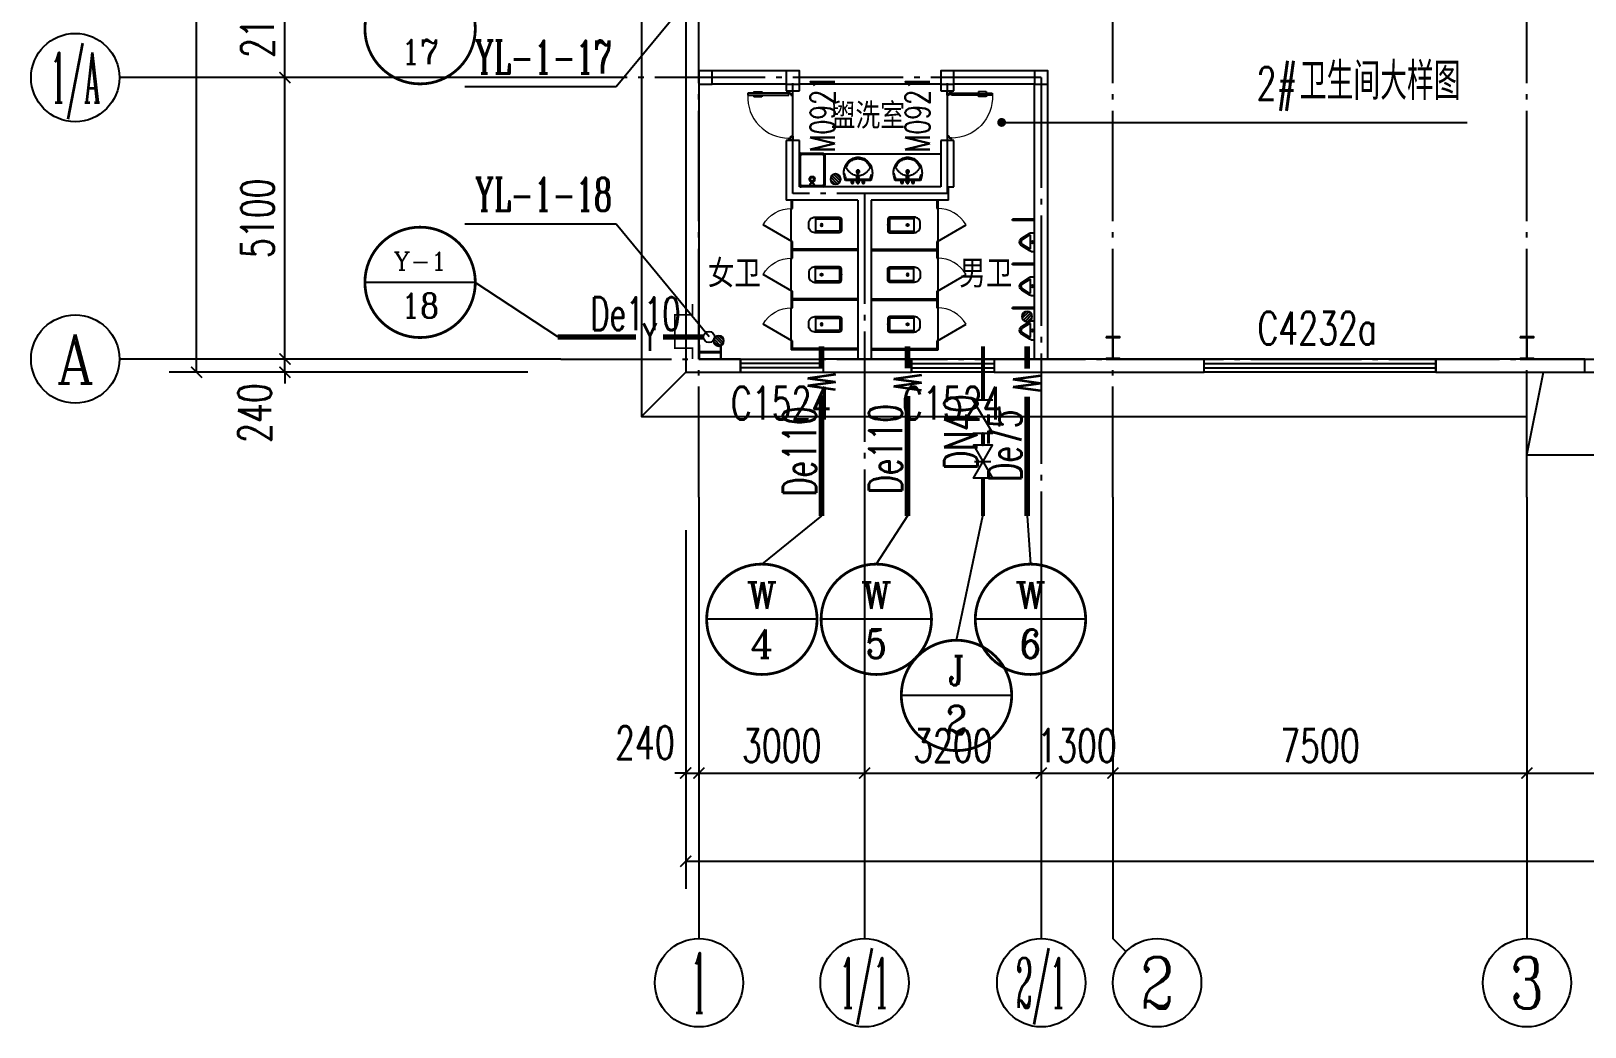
# Model space of a CAD drawing. Header units: millimetres. Extents: x 418304 to 847498, y 48187 to 111456.
# Drawn here: x 421484.41 to 421512.56, y 54635.13 to 54653.17 of the extents above; entities that cross this region are included whole.
import ezdxf
from ezdxf.enums import TextEntityAlignment as Align

# ---------------------------------------------------------------- set-up
doc = ezdxf.new("R2010")
doc.units = ezdxf.units.MM
doc.header["$LTSCALE"] = 1000
doc.linetypes.add('DOTE', pattern=[2.42, 2, -0.2, 0.02, -0.2])
for name, color, linetype in [('AXIS', 3, 'Continuous'), ('AXIS_TEXT', 7, 'Continuous'), ('COLUMN', 2, 'Continuous'), ('DIM_LEAD', 3, 'Continuous'), ('DIM_消防', 3, 'Continuous'), ('DIM_雨水', 3, 'Continuous'), ('DOTE', 8, 'DOTE'), ('EQUIP_地漏', 7, 'Continuous'), ('LVTRY', 6, 'Continuous'), ('PIPE-污水', 6, 'Continuous'), ('PIPE-给水', 3, 'Continuous'), ('PIPE-雨水', 4, 'Continuous'), ('PUB_TEXT', 7, 'Continuous'), ('TEXT_污水', 7, 'Continuous'), ('TEXT_给水', 7, 'Continuous'), ('TEXT_雨水', 7, 'Continuous'), ('TWT_TEXT', 7, 'Continuous'), ('VALVE_给水', 7, 'Continuous'), ('VPIPE-雨水', 4, 'Continuous'), ('WALL', 9, 'Continuous'), ('WALL-PARAPET', 6, 'Continuous'), ('WINDOW', 4, 'Continuous'), ('WINDOW_TEXT', 7, 'Continuous')]:
    doc.layers.add(name, color=color, linetype=linetype)
doc.styles.add('_TCH_AXIS', font='COMPLEX', dxfattribs={"bigfont": 'GBCBIG'})
doc.styles.add('_TCH_DIM', font='SIMPLEX', dxfattribs={"bigfont": 'GBCBIG'})
doc.styles.add('_TCH_DIM_T3', font='SIMPLEX', dxfattribs={"width": 0.705882, "bigfont": 'GBCBIG'})
doc.styles.add('_TCH_WINDOW', font='SIMPLEX', dxfattribs={"height": 3.5, "bigfont": 'GBCBIG'})
doc.styles.add('_TWT_CIRCLE', font='COMPLEX', dxfattribs={"width": 1.1, "height": 3, "bigfont": 'HZTXT'})
doc.styles.add('_TWT_PIPEDN', font='SIMPLEX', dxfattribs={"width": 0.8, "height": 3, "bigfont": 'HZTXT'})
doc.styles.add('_TWT_PIPETEXT', font='SIMPLEX', dxfattribs={"width": 0.8, "height": 3.5, "bigfont": 'HZTXT'})
doc.styles.add('_TWT_SERIAL', font='COMPLEX', dxfattribs={"width": 0.8, "height": 3, "bigfont": 'HZTXT'})
doc.styles.add('COMPLEX', font='COMPLEX')
doc.styles.add('YAYA', font='', dxfattribs={"width": 0.8, "height": 1})
doc.styles.get('YAYA').set_extended_font_data('SimSun')
doc.dimstyles.new('_TCH_ARCH&&200', dxfattribs={"dimtxt": 595, "dimasz": 200, "dimexe": 500, "dimexo": 600, "dimgap": 200, "dimtad": 1, "dimdec": 0, "dimzin": 0, "dimdsep": 46, "dimtxsty": '_TCH_DIM_T3', "dimblk": 'ARCHTICK', "dimcen": 0.09, "dimclrt": 7, "dimazin": 2, "dimtfac": 1, "dimtdec": 0, "dimtix": 1, "dimtmove": 2, "dimatfit": 3, "dimfxl": 0, "dimtolj": 1, "dimtzin": 0, "dimarcsym": 0})

# ---------------------------------------------------------------- blocks, each defined once
blk = doc.blocks.new('A$C797E1D2B')
at = {"layer": 'COLUMN'}
h = blk.add_hatch(color=256, dxfattribs=at)
h.paths.add_polyline_path([(125, 400), (250, 400), (250, 388), (130, 388), (130, 200), (125, 200)])
h.paths.add_polyline_path([(0, 400), (125, 400), (125, 200), (120, 200), (120, 388), (0, 388)])
h.paths.add_polyline_path([(0, 12), (120, 12), (120, 200), (125, 200), (125, 0), (0, 0)])
h.paths.add_polyline_path([(125, 200), (130, 200), (130, 12), (250, 12), (250, 0), (125, 0)])
blk.add_lwpolyline([(250, 0), (250, 12), (130, 12), (130, 388), (250, 388), (250, 400), (0, 400), (0, 388), (120, 388), (120, 12), (0, 12), (0, 0)], close=True, dxfattribs=at)
blk = doc.blocks.new('_AXISO')
blk.add_circle((0, 0), 0.5)
at = {"layer": 'AXIS_TEXT', "style": 'COMPLEX', "width": 1.041667}
blk.add_attdef('A', text='', height=0.56, dxfattribs=at).set_placement((-0.25, -0.28), (0.25, -0.28), align=Align.FIT)
blk = doc.blocks.new('_ArchTick')
at = {"color": 0, "linetype": 'ByBlock', "const_width": 0.15}
blk.add_lwpolyline([(-0.5, -0.5), (0.5, 0.5)], dxfattribs=at)
blk = doc.blocks.new('*D260')
at = {"layer": 'AXIS', "color": 0, "lineweight": -2}
for p, q in [((459738, 60354), (459738, 53854)), ((550218, 60354), (550218, 53854)), ((459738, 54354), (550218, 54354))]:
    blk.add_line(p, q, dxfattribs=at)
at = {"layer": 'Defpoints', "color": 0}
for p in [(459738, 60954), (550218, 60954), (550218, 54354)]:
    blk.add_point(p, dxfattribs=at)
at = {"layer": 'AXIS', "color": 0, "lineweight": -2, "xscale": 200, "yscale": 200, "zscale": 200, "rotation": 180}
blk.add_blockref('_ArchTick', (459738, 54354), dxfattribs=at)
at = {"layer": 'AXIS', "color": 0, "lineweight": -2, "xscale": 200, "yscale": 200, "zscale": 200}
blk.add_blockref('_ArchTick', (550218, 54354), dxfattribs=at)
at = {"layer": 'AXIS', "color": 7, "insert": (504978, 54851), "char_height": 595, "attachment_point": 5, "style": '_TCH_DIM_T3'}
blk.add_mtext('\\A1;90480', dxfattribs=at)
blk = doc.blocks.new('*D261')
at = {"layer": 'AXIS', "color": 0, "lineweight": -2}
for p, q in [((459738, 60354), (459738, 55454)), ((459978, 60354), (459978, 55454)), ((459738, 55954), (459538, 55954)), ((459738, 55954), (459978, 55954)), ((459978, 55954), (460178, 55954))]:
    blk.add_line(p, q, dxfattribs=at)
at = {"layer": 'Defpoints', "color": 0}
for p in [(459738, 60954), (459978, 60954), (459978, 55954)]:
    blk.add_point(p, dxfattribs=at)
at = {"layer": 'AXIS', "color": 0, "lineweight": -2, "xscale": 200, "yscale": 200, "zscale": 200}
blk.add_blockref('_ArchTick', (459738, 55954), dxfattribs=at)
at = {"layer": 'AXIS', "color": 0, "lineweight": -2, "xscale": 200, "yscale": 200, "zscale": 200, "rotation": 180}
blk.add_blockref('_ArchTick', (459978, 55954), dxfattribs=at)
at = {"layer": 'AXIS', "color": 7, "insert": (458998, 56504), "char_height": 595, "attachment_point": 5, "style": '_TCH_DIM_T3'}
blk.add_mtext('\\A1;240', dxfattribs=at)
blk = doc.blocks.new('*D262')
at = {"layer": 'AXIS', "color": 0, "lineweight": -2}
for p, q in [((459978, 60354), (459978, 55454)), ((462978, 60354), (462978, 55454)), ((459978, 55954), (462978, 55954))]:
    blk.add_line(p, q, dxfattribs=at)
at = {"layer": 'Defpoints', "color": 0}
for p in [(459978, 60954), (462978, 60954), (462978, 55954)]:
    blk.add_point(p, dxfattribs=at)
at = {"layer": 'AXIS', "color": 0, "lineweight": -2, "xscale": 200, "yscale": 200, "zscale": 200, "rotation": 180}
blk.add_blockref('_ArchTick', (459978, 55954), dxfattribs=at)
at = {"layer": 'AXIS', "color": 0, "lineweight": -2, "xscale": 200, "yscale": 200, "zscale": 200}
blk.add_blockref('_ArchTick', (462978, 55954), dxfattribs=at)
at = {"layer": 'AXIS', "color": 7, "insert": (461478, 56451), "char_height": 595, "attachment_point": 5, "style": '_TCH_DIM_T3'}
blk.add_mtext('\\A1;3000', dxfattribs=at)
blk = doc.blocks.new('*D263')
at = {"layer": 'AXIS', "color": 0, "lineweight": -2}
for p, q in [((462978, 60354), (462978, 55454)), ((466178, 60354), (466178, 55454)), ((462978, 55954), (466178, 55954))]:
    blk.add_line(p, q, dxfattribs=at)
at = {"layer": 'Defpoints', "color": 0}
for p in [(462978, 60954), (466178, 60954), (466178, 55954)]:
    blk.add_point(p, dxfattribs=at)
at = {"layer": 'AXIS', "color": 0, "lineweight": -2, "xscale": 200, "yscale": 200, "zscale": 200, "rotation": 180}
blk.add_blockref('_ArchTick', (462978, 55954), dxfattribs=at)
at = {"layer": 'AXIS', "color": 0, "lineweight": -2, "xscale": 200, "yscale": 200, "zscale": 200}
blk.add_blockref('_ArchTick', (466178, 55954), dxfattribs=at)
at = {"layer": 'AXIS', "color": 7, "insert": (464578, 56451), "char_height": 595, "attachment_point": 5, "style": '_TCH_DIM_T3'}
blk.add_mtext('\\A1;3200', dxfattribs=at)
blk = doc.blocks.new('*D264')
at = {"layer": 'AXIS', "color": 0, "lineweight": -2}
for p, q in [((466178, 60354), (466178, 55454)), ((467478, 60354), (467478, 55454)), ((466178, 55954), (465978, 55954)), ((466178, 55954), (467478, 55954)), ((467478, 55954), (467678, 55954))]:
    blk.add_line(p, q, dxfattribs=at)
at = {"layer": 'Defpoints', "color": 0}
for p in [(466178, 60954), (467478, 60954), (467478, 55954)]:
    blk.add_point(p, dxfattribs=at)
at = {"layer": 'AXIS', "color": 0, "lineweight": -2, "xscale": 200, "yscale": 200, "zscale": 200}
blk.add_blockref('_ArchTick', (466178, 55954), dxfattribs=at)
at = {"layer": 'AXIS', "color": 0, "lineweight": -2, "xscale": 200, "yscale": 200, "zscale": 200, "rotation": 180}
blk.add_blockref('_ArchTick', (467478, 55954), dxfattribs=at)
at = {"layer": 'AXIS', "color": 7, "insert": (466828, 56451), "char_height": 595, "attachment_point": 5, "style": '_TCH_DIM_T3'}
blk.add_mtext('\\A1;1300', dxfattribs=at)
blk = doc.blocks.new('*D265')
at = {"layer": 'AXIS', "color": 0, "lineweight": -2}
for p, q in [((467478, 60354), (467478, 55454)), ((474978, 60354), (474978, 55454)), ((467478, 55954), (474978, 55954))]:
    blk.add_line(p, q, dxfattribs=at)
at = {"layer": 'Defpoints', "color": 0}
for p in [(467478, 60954), (474978, 60954), (474978, 55954)]:
    blk.add_point(p, dxfattribs=at)
at = {"layer": 'AXIS', "color": 0, "lineweight": -2, "xscale": 200, "yscale": 200, "zscale": 200, "rotation": 180}
blk.add_blockref('_ArchTick', (467478, 55954), dxfattribs=at)
at = {"layer": 'AXIS', "color": 0, "lineweight": -2, "xscale": 200, "yscale": 200, "zscale": 200}
blk.add_blockref('_ArchTick', (474978, 55954), dxfattribs=at)
at = {"layer": 'AXIS', "color": 7, "insert": (471228, 56451), "char_height": 595, "attachment_point": 5, "style": '_TCH_DIM_T3'}
blk.add_mtext('\\A1;7500', dxfattribs=at)
blk = doc.blocks.new('*D266')
at = {"layer": 'AXIS', "color": 0, "lineweight": -2}
for p, q in [((474978, 60354), (474978, 55454)), ((482478, 60354), (482478, 55454)), ((474978, 55954), (482478, 55954))]:
    blk.add_line(p, q, dxfattribs=at)
at = {"layer": 'Defpoints', "color": 0}
for p in [(474978, 60954), (482478, 60954), (482478, 55954)]:
    blk.add_point(p, dxfattribs=at)
at = {"layer": 'AXIS', "color": 0, "lineweight": -2, "xscale": 200, "yscale": 200, "zscale": 200, "rotation": 180}
blk.add_blockref('_ArchTick', (474978, 55954), dxfattribs=at)
at = {"layer": 'AXIS', "color": 0, "lineweight": -2, "xscale": 200, "yscale": 200, "zscale": 200}
blk.add_blockref('_ArchTick', (482478, 55954), dxfattribs=at)
at = {"layer": 'AXIS', "color": 7, "insert": (478728, 56451), "char_height": 595, "attachment_point": 5, "style": '_TCH_DIM_T3'}
blk.add_mtext('\\A1;7500', dxfattribs=at)
blk = doc.blocks.new('*D277')
at = {"layer": 'AXIS', "color": 0, "lineweight": -2}
for p, q in [((456878, 190694), (450378, 190694)), ((450878, 63214), (450878, 190694)), ((456878, 63214), (450378, 63214))]:
    blk.add_line(p, q, dxfattribs=at)
at = {"layer": 'Defpoints', "color": 0}
for p in [(450878, 190694), (457478, 190694), (457478, 63214)]:
    blk.add_point(p, dxfattribs=at)
at = {"layer": 'AXIS', "color": 0, "lineweight": -2, "xscale": 200, "yscale": 200, "zscale": 200}
for p, rotation in [((450878, 190694), 90), ((450878, 63214), 270)]:
    blk.add_blockref('_ArchTick', p, dxfattribs=dict(at, rotation=rotation))
at = {"layer": 'AXIS', "color": 7, "insert": (450381, 126954), "char_height": 595, "attachment_point": 5, "rotation": 90, "style": '_TCH_DIM_T3'}
blk.add_mtext('\\A1;127480', dxfattribs=at)
blk = doc.blocks.new('*D278')
at = {"layer": 'AXIS', "color": 0, "lineweight": -2}
for p, q in [((452478, 63454), (452478, 63654)), ((456878, 63454), (451978, 63454)), ((452478, 63214), (452478, 63454)), ((456878, 63214), (451978, 63214)), ((452478, 63214), (452478, 63014))]:
    blk.add_line(p, q, dxfattribs=at)
at = {"layer": 'Defpoints', "color": 0}
for p in [(452478, 63454), (457478, 63454), (457478, 63214)]:
    blk.add_point(p, dxfattribs=at)
at = {"layer": 'AXIS', "color": 0, "lineweight": -2, "xscale": 200, "yscale": 200, "zscale": 200}
for p, rotation in [((452478, 63454), 270), ((452478, 63214), 90)]:
    blk.add_blockref('_ArchTick', p, dxfattribs=dict(at, rotation=rotation))
at = {"layer": 'AXIS', "color": 7, "insert": (451928, 62474), "char_height": 595, "attachment_point": 5, "rotation": 90, "style": '_TCH_DIM_T3'}
blk.add_mtext('\\A1;240', dxfattribs=at)
blk = doc.blocks.new('*D279')
at = {"layer": 'AXIS', "color": 0, "lineweight": -2}
for p, q in [((456878, 68554), (451978, 68554)), ((452478, 63454), (452478, 68554)), ((456878, 63454), (451978, 63454))]:
    blk.add_line(p, q, dxfattribs=at)
at = {"layer": 'Defpoints', "color": 0}
for p in [(452478, 68554), (457478, 68554), (457478, 63454)]:
    blk.add_point(p, dxfattribs=at)
at = {"layer": 'AXIS', "color": 0, "lineweight": -2, "xscale": 200, "yscale": 200, "zscale": 200}
for p, rotation in [((452478, 68554), 90), ((452478, 63454), 270)]:
    blk.add_blockref('_ArchTick', p, dxfattribs=dict(at, rotation=rotation))
at = {"layer": 'AXIS', "color": 7, "insert": (451981, 66004), "char_height": 595, "attachment_point": 5, "rotation": 90, "style": '_TCH_DIM_T3'}
blk.add_mtext('\\A1;5100', dxfattribs=at)
blk = doc.blocks.new('*D280')
at = {"layer": 'AXIS', "color": 0, "lineweight": -2}
for p, q in [((456878, 70704), (451978, 70704)), ((452478, 68554), (452478, 70704)), ((456878, 68554), (451978, 68554))]:
    blk.add_line(p, q, dxfattribs=at)
at = {"layer": 'Defpoints', "color": 0}
for p in [(452478, 70704), (457478, 70704), (457478, 68554)]:
    blk.add_point(p, dxfattribs=at)
at = {"layer": 'AXIS', "color": 0, "lineweight": -2, "xscale": 200, "yscale": 200, "zscale": 200}
for p, rotation in [((452478, 70704), 90), ((452478, 68554), 270)]:
    blk.add_blockref('_ArchTick', p, dxfattribs=dict(at, rotation=rotation))
at = {"layer": 'AXIS', "color": 7, "insert": (451981, 69629), "char_height": 595, "attachment_point": 5, "rotation": 90, "style": '_TCH_DIM_T3'}
blk.add_mtext('\\A1;2150', dxfattribs=at)
blk = doc.blocks.new('$lvtry$00000037')
for p, q in [((-305, -430, 0), (-305, -30, 0)), ((-285, -420, 0), (-285, -40, 0)), ((-275, 0, 0), (275, 0, 0)), ((-265, -20, 0), (265, -20, 0)), ((285, -180, 0), (245, -198, 0)), ((245, -198, 0), (245, -263, 0)), ((245, -263, 0), (285, -280, 0)), ((285, -40, 0), (285, -420, 0)), ((305, -30, 0), (305, -430, 0)), ((275, -460, 0), (-275, -460, 0)), ((265, -440, 0), (-265, -440, 0))]:
    blk.add_line(p, q)
for radius in [50, 32.5]:
    blk.add_circle((165, -230, 0), radius)
for centre, radius, start, end in [((-275, -30, 0), 30, 90, 180), ((-265, -40, 0), 20, 90, 180), ((265, -40, 0), 20, 0, 90), ((275, -30, 0), 30, 0, 90), ((-275, -430, 0), 30, 180, 270), ((-265, -420, 0), 20, 180, 270), ((265, -420, 0), 20, 270, 0), ((275, -430, 0), 30, 270, 0)]:
    blk.add_arc(centre, radius, start, end)
blk = doc.blocks.new('$lvtry$00000007')
for p, q in [((-170, 0, 0), (170, 0, 0)), ((-170, -61, 0), (-170, 0, 0)), ((-162, -88, 0), (-69, -231, 0)), ((-124, -91, 0), (-43, -216, 0)), ((-116, -76, 0), (116, -76, 0)), ((43, -216, 0), (124, -91, 0)), ((69, -231, 0), (162, -88, 0)), ((170, -61, 0), (170, 0, 0))]:
    blk.add_line(p, q)
blk.add_circle((0, -38, 0), 17.7)
for centre, radius, start, end in [((-120, -61, 0), 50, 180, 213.0863), ((-116, -86, 0), 10, 90, 213.0863), ((0, -191, 0), 80, 210, 330), ((0, -191, 0), 50, 210, 330), ((116, -86, 0), 10, 326.9137, 90), ((120, -61, 0), 50, 326.9137, 0)]:
    blk.add_arc(centre, radius, start, end)
blk = doc.blocks.new('$DorLib2D$00000009')
at = {"lineweight": 13}
for p, q in [((0.378, 0.782), (0.378, 0.624)), ((0.489, 0.782), (0.489, 0.624))]:
    blk.add_line(p, q, dxfattribs=at)
for p, q in [((0.413, 0.782), (0.378, 0.782)), ((0.413, 0.905), (0.413, 0.081)), ((0.454, 0.905), (0.413, 0.905)), ((0.454, 0.081), (0.454, 0.905)), ((0.489, 0.782), (0.454, 0.782)), ((0.413, 0.624), (0.378, 0.624)), ((0.489, 0.624), (0.454, 0.624)), ((-0.494, 0.081), (-0.453, 0.081)), ((-0.494, -0.002), (-0.494, 0.081)), ((-0.453, 0.081), (-0.453, 0.039)), ((-0.453, 0.039), (-0.412, 0.039)), ((-0.412, 0.039), (-0.412, -0.002)), ((0.413, 0.081), (0.454, 0.081)), ((0.454, 0.039), (0.413, 0.039)), ((0.413, 0.039), (0.413, -0.002)), ((0.495, 0.081), (0.454, 0.081)), ((0.454, 0.081), (0.454, 0.039)), ((0.495, -0.002), (0.495, 0.081)), ((-0.494, -0.002), (-0.494, -0.002)), ((-0.412, -0.002), (-0.494, -0.002)), ((0.413, -0.002), (0.495, -0.002)), ((0.495, -0.002), (0.495, -0.002))]:
    blk.add_line(p, q)
blk.add_arc((0.372, 0.082), 0.825, 87.134, 180.0717, dxfattribs=at)
blk = doc.blocks.new('$TCHSYS$APDOOR2D')
blk.add_line((0.5, 0), (0, 0.866))
at = {"lineweight": 13}
blk.add_arc((0.5, 0), 1, 120, 180, dxfattribs=at)
blk = doc.blocks.new('_FZHK')
blk.add_lwpolyline([(-0.5, -0.5), (0.5, -0.5), (0.5, 0.5), (-0.5, 0.5)], close=True)
blk = doc.blocks.new('$lvtry$00000192')
for p, q in [((-249, -114, 0), (-277, -200, 0)), ((-257, -192, 0), (-247, -166, 0)), ((-30, -114, 0), (-249, -114, 0)), ((-237, -138, 0), (-247, -166, 0)), ((-235, -138, 0), (-27, -138, 0)), ((-144, -84, 0), (-75, -83, 0)), ((-109, -118, 0), (-110, -49, 0)), ((-43, -272, 0), (43, -271, 0)), ((-24, -72, 0), (-30, -109, 0)), ((-30, -109, 0), (-17, -212, 0)), ((-24, -72, 0), (0, -73, 0)), ((-24, -72, 0), (-17, -212, 0)), ((-23, -91, 0), (0, -91, 0)), ((-18, -202, 0), (-1, -202, 0)), ((-17, -212, 0), (-1, -212, 0)), ((15, -203, 0), (-1, -202, 0)), ((14, -212, 0), (-1, -212, 0)), ((24, -73, 0), (0, -73, 0)), ((23, -92, 0), (0, -91, 0)), ((1, -314, 0), (0, -229, 0)), ((24, -73, 0), (14, -212, 0)), ((30, -110, 0), (14, -212, 0)), ((24, -73, 0), (30, -110, 0)), ((26, -138, 0), (243, -138, 0)), ((256, -114, 0), (29, -114, 0)), ((75, -83, 0), (144, -82, 0)), ((110, -117, 0), (109, -48, 0)), ((243, -138, 0), (263, -192, 0)), ((243, -138, 0), (272, -216, 0)), ((283, -200, 0), (256, -114, 0))]:
    blk.add_line(p, q)
for points in [[(-277, -200, 0.044851), (-282, -257, 0.06689), (-277, -296, 0.023023), (-257, -356, 0.044853), (-243, -386, 0.043799), (-215, -425, 0.044001), (-180, -459, 0.042834), (-139, -487, 0.043018), (-95, -507, 0.042273), (-47, -520, 0.042347), (2, -524, 0.04234), (52, -520, 0.042268), (100, -508, 0.043003), (144, -488, 0.042821), (185, -460, 0.043985), (220, -426, 0.043782), (249, -387, 0.044843), (273, -338, 0.059205), (283, -297, 0.030672), (287, -241, 0.04375), (283, -201, 0.001982), (283, -201, 0.000717), (283, -200)], [(-21, -200, 0.021783), (-40, -200, 0.043137), (-49, -201, 0.041783), (-92, -214, 0.044848), (-129, -233, 0.04131), (-155, -252, 0.026055), (-194, -290, 0.052783), (-228, -336, 0.159914), (-231, -349, 0.063485), (-229, -357, 0.0374), (-221, -373, 0.051256), (-198, -406, 0.043963), (-164, -440, 0.042872), (-127, -465, 0.042994), (-86, -483, 0.042296), (-43, -495, 0.042347), (2, -499, 0.042341), (47, -495, 0.042292), (91, -484, 0.04298), (132, -466, 0.042859), (169, -440, 0.043948), (202, -409, 0.046877), (227, -374, 0.041749), (235, -357, 0.059652), (238, -346, 0.177603), (234, -327, 0.063235), (189, -275, 0.024325), (146, -239, 0.043369), (120, -223, 0.042415), (76, -205, 0.050318), (38, -197, 0.034463), (33, -197, 0.015757), (19, -198, 0.015757)]]:
    blk.add_lwpolyline(points, format="xyb")
at = {"elevation": 0}
blk.add_lwpolyline([(-257, -192), (-264, -237), (-264, -241)], dxfattribs=at)
for centre, radius in [((-109, -83, 0), 23.8), ((-109, -83, 0), 14.2), ((0, -271, 0), 28.5), ((0, -271, 0), 19), ((110, -83, 0), 23.8), ((110, -83, 0), 14.2)]:
    blk.add_circle(centre, radius)
for centre, start, end in [((-1, -61, 0), 79.8328, 278.7823), ((1, -61, 0), 259.8328, 98.7823)]:
    blk.add_arc(centre, 6.83, start, end)
blk.add_point((0, -91, 0))
blk = doc.blocks.new('$lvtry$00000200')
at = {"color": 0}
for p, q in [((-110, -40, 0), (-110, -470, 0)), ((100, -30, 0), (-100, -30, 0)), ((110, -470, 0), (110, -40, 0))]:
    blk.add_line(p, q, dxfattribs=at)
at = {"color": 0, "elevation": 0}
blk.add_lwpolyline([(100, 0), (-100, 0, 0.414214), (-140, -40), (-140, -480, 0.414214), (-30, -590), (30, -590, 0.414214), (140, -480), (140, -40, 0.414214)], format="xyb", close=True, dxfattribs=at)
blk.add_lwpolyline([(140, -470), (-140, -470)], dxfattribs=at)
at = {"color": 0}
blk.add_circle((0, -359, 0), 20, dxfattribs=at)
for centre, start, end in [((-100, -40, 0), 90, 180), ((100, -40, 0), 0, 90)]:
    blk.add_arc(centre, 10, start, end, dxfattribs=at)
for p in [(0, 0), (0, -359, 0)]:
    blk.add_point(p, dxfattribs=at)
blk = doc.blocks.new('$TCHSYS$WIN2D')
for p, q in [((-0.5, 0.5), (0.5, 0.5)), ((-0.5, 0.5), (-0.5, -0.5)), ((0.5, 0.5), (0.5, -0.5)), ((0.5, 0.1667), (-0.5, 0.1667)), ((0.5, -0.1667), (-0.5, -0.1667)), ((-0.5, -0.5), (0.5, -0.5))]:
    blk.add_line(p, q)
blk = doc.blocks.new('$TwtSys$00000141')
for p, q in [((-94, 8), (-10, 92)), ((-94, 8), (-10, 92)), ((-87, -35), (35, 87)), ((-87, -35), (35, 87)), ((-66, -66), (66, 66)), ((-66, -66), (66, 66)), ((-32, -87), (88, 33)), ((-32, -87), (88, 33)), ((11, -92), (92, -11)), ((11, -92), (92, -11))]:
    blk.add_line(p, q)
blk.add_circle((0, 0), 94)
blk.add_circle((0, 0), 94)
blk = doc.blocks.new('$VALVE$00000296')
for points in [[(-125, 72), (-125, -72), (125, 72), (125, -72), (-125, 72)], [(0, 60), (0, -64)]]:
    blk.add_lwpolyline(points)
for p in [(-125, 0), (125, 0)]:
    blk.add_point(p)
blk = doc.blocks.new('$VALVE$00000315')
blk.add_line((-75, 125), (75, 125))
blk.add_lwpolyline([(-125, -75), (-125, 75), (125, -75), (125, 75)])
for p in [(-125, 0), (125, 0)]:
    blk.add_point(p)
blk.add_solid([(0, 125), (0, 150), (75, 125)])
blk = doc.blocks.new('234255')
at = {"color": 8, "ltscale": 0.5}
for p, q in [((458938.1, 62413.9), (459738.1, 63213.9)), ((474978.1, 61713.9), (475278.1, 63213.9))]:
    blk.add_line(p, q, dxfattribs=at)
for points in [[(458938.1, 85703.9), (458938.1, 62413.9), (474978.1, 62413.9)], [(482478.1, 63213.9), (482478.1, 61713.9), (474978.1, 61713.9), (474978.1, 63213.9)]]:
    blk.add_lwpolyline(points, dxfattribs=at)
at = {"color": 8, "const_width": 30}
blk.add_lwpolyline([(459858.1, 64453.9), (459858.1, 64253.9), (459538.1, 64253.9), (459538.1, 63653.9), (459858.1, 63653.9), (459858.1, 63453.9)], dxfattribs=at)
at = {"layer": 'AXIS'}
for p, q in [((457478.1, 68553.9), (449478.1, 68553.9)), ((457478.1, 63453.9), (449478.1, 63453.9)), ((459978.1, 60953.9), (459978.1, 52953.9)), ((462978.1, 60953.9), (462978.1, 52953.9)), ((466178.1, 60953.9), (466178.1, 52953.9)), ((467478.1, 60953.9), (467478.1, 52953.9)), ((474978.1, 60953.9), (474978.1, 52953.9)), ((467712.4, 52719.6), (467478.1, 52953.9))]:
    blk.add_line(p, q, dxfattribs=at)
at = {"layer": 'DIM_LEAD'}
for p, q in [((465461.3, 67741.2), (466231.3, 67741.2)), ((466231.3, 67741.2), (473893.1, 67741.2))]:
    blk.add_line(p, q, dxfattribs=at)
at = {"layer": 'DIM_LEAD', "const_width": 80}
blk.add_lwpolyline([(465421.3, 67741.2, 1), (465501.3, 67741.2, 1)], format="xyb", close=True, dxfattribs=at)
at = {"layer": 'DIM_消防'}
for p, q in [((455926.4, 64843.6), (453926.4, 64843.6)), ((457421, 63854.1), (455926.4, 64843.6)), ((462199.5, 60612.7, -400), (461117.4, 59739.2)), ((463756.7, 60612.7, -400), (463191.1, 59739.2)), ((464643.7, 58359.6), (465122.5, 60612.7)), ((465922.8, 60612.7), (465984, 59739.2)), ((462117.4, 58739.2), (460117.4, 58739.2)), ((464191.1, 58739.2), (462191.1, 58739.2)), ((466984, 58739.2), (464984, 58739.2)), ((465643.7, 57359.6), (463643.7, 57359.6))]:
    blk.add_line(p, q, dxfattribs=at)
at = {"layer": 'DIM_消防', "const_width": 50}
for points in [[(455926.4, 69439.2, 1), (453926.4, 69439.2, 1)], [(455926.4, 64843.6, 1), (453926.4, 64843.6, 1)], [(462117.4, 58739.2, 1), (460117.4, 58739.2, 1)], [(464191.1, 58739.2, 1), (462191.1, 58739.2, 1)], [(466984, 58739.2, 1), (464984, 58739.2, 1)], [(465643.7, 57359.6, 1), (463643.7, 57359.6, 1)]]:
    blk.add_lwpolyline(points, format="xyb", close=True, dxfattribs=at)
at = {"layer": 'DIM_雨水'}
for p, q in [((460161.3, 70428.7), (458478.8, 68385)), ((458478.8, 68385), (455737.9, 68385)), ((458478.8, 65897.8), (455737.9, 65897.8)), ((460161.3, 63854.1), (458478.8, 65897.8))]:
    blk.add_line(p, q, dxfattribs=at)
at = {"layer": 'DOTE'}
for p, q in [((459978.1, 60953.9), (459978.1, 192953.9)), ((467478.1, 60953.9), (467478.1, 192953.9)), ((474978.1, 60953.9), (474978.1, 192953.9)), ((466178.1, 68553.9), (457478.1, 68553.9)), ((461678.1, 66453.9), (461678.1, 68553.9)), ((464478.1, 66453.9), (464478.1, 68553.9)), ((466178.1, 68553.9), (466178.1, 60953.9)), ((464478.1, 66453.9), (461678.1, 66453.9)), ((462978.1, 66453.9), (462978.1, 60953.9)), ((457478.1, 63453.9), (552478.1, 63453.9))]:
    blk.add_line(p, q, dxfattribs=at)
at = {"layer": 'LVTRY'}
for p, q in [((462258.1, 67173.9), (464378.1, 67173.9)), ((462258.1, 66573.9), (462258.1, 67173.9)), ((461645.6, 66333.9), (461645.6, 66183.9)), ((461670.6, 66333.9), (461645.6, 66333.9)), ((461645.6, 66183.9), (461670.6, 66183.9)), ((461645.6, 65583.9), (461645.6, 66183.9)), ((461670.6, 66183.9), (461670.6, 66333.9)), ((464285.6, 66333.9), (464285.6, 66183.9)), ((464310.6, 66333.9), (464285.6, 66333.9)), ((464285.6, 66183.9), (464310.6, 66183.9)), ((464310.6, 66183.9), (464310.6, 66333.9)), ((464310.6, 65583.9), (464310.6, 66183.9)), ((466058.1, 65986.4), (465658.1, 65986.4)), ((465658.1, 65961.4), (465658.1, 65986.4)), ((466058.1, 65961.4), (465658.1, 65961.4)), ((466058.1, 65961.4), (466058.1, 65986.4)), ((461670.6, 65583.9), (461645.6, 65583.9)), ((461645.6, 65583.9), (461645.6, 65433.9)), ((461645.6, 65433.9), (461645.6, 65283.9)), ((461670.6, 65446.4), (461670.6, 65583.9)), ((462858.1, 65446.4), (461670.6, 65446.4)), ((462858.1, 65421.4), (461670.6, 65421.4)), ((461670.6, 65283.9), (461670.6, 65421.4)), ((462858.1, 65421.4), (462858.1, 65446.4)), ((463098.1, 65446.4), (464285.6, 65446.4)), ((463098.1, 65421.4), (464285.6, 65421.4)), ((464310.6, 65583.9), (464285.6, 65583.9)), ((464285.6, 65583.9), (464285.6, 65446.4)), ((464285.6, 65421.4), (464285.6, 65283.9)), ((464310.6, 65433.9), (464310.6, 65583.9)), ((464310.6, 65283.9), (464310.6, 65433.9)), ((461645.6, 65283.9), (461670.6, 65283.9)), ((461645.6, 64683.9), (461645.6, 65283.9)), ((464285.6, 65283.9), (464310.6, 65283.9)), ((464310.6, 64683.9), (464310.6, 65283.9)), ((466058.1, 65186.4), (465658.1, 65186.4)), ((465658.1, 65161.4), (465658.1, 65186.4)), ((466058.1, 65161.4), (465658.1, 65161.4)), ((466058.1, 65161.4), (466058.1, 65186.4)), ((461670.6, 64683.9), (461645.6, 64683.9)), ((461645.6, 64683.9), (461645.6, 64533.9)), ((461645.6, 64533.9), (461645.6, 64383.9)), ((461670.6, 64546.4), (461670.6, 64683.9)), ((462858.1, 64546.4), (461670.6, 64546.4)), ((462858.1, 64521.4), (461670.6, 64521.4)), ((461670.6, 64383.9), (461670.6, 64521.4)), ((462858.1, 64521.4), (462858.1, 64546.4)), ((463098.1, 64546.4), (464285.6, 64546.4)), ((463098.1, 64521.4), (464285.6, 64521.4)), ((464310.6, 64683.9), (464285.6, 64683.9)), ((464285.6, 64683.9), (464285.6, 64546.4)), ((464285.6, 64521.4), (464285.6, 64383.9)), ((464310.6, 64533.9), (464310.6, 64683.9)), ((464310.6, 64383.9), (464310.6, 64533.9)), ((461645.6, 64383.9), (461670.6, 64383.9)), ((461645.6, 63783.9), (461645.6, 64383.9)), ((464285.6, 64383.9), (464310.6, 64383.9)), ((464310.6, 63783.9), (464310.6, 64383.9)), ((466058.1, 64386.4), (465658.1, 64386.4)), ((465658.1, 64361.4), (465658.1, 64386.4)), ((466058.1, 64361.4), (465658.1, 64361.4)), ((466058.1, 64361.4), (466058.1, 64386.4)), ((461670.6, 63783.9), (461645.6, 63783.9)), ((461645.6, 63783.9), (461645.6, 63621.4)), ((462858.1, 63621.4), (461645.6, 63621.4)), ((461670.6, 63646.4), (461670.6, 63783.9)), ((462858.1, 63646.4), (461670.6, 63646.4)), ((462858.1, 63621.4), (462858.1, 63646.4)), ((463098.1, 63646.4), (464285.6, 63646.4)), ((463098.1, 63621.4), (464310.6, 63621.4)), ((464310.6, 63783.9), (464285.6, 63783.9)), ((464285.6, 63783.9), (464285.6, 63646.4)), ((464310.6, 63621.4), (464310.6, 63783.9))]:
    blk.add_line(p, q, dxfattribs=at)
at = {"layer": 'PIPE-污水', "linetype": 'Continuous', "const_width": 100}
for points in [[(462199.5, 63683.4), (462199.5, 63300.2)], [(463756.7, 63683.4), (463756.7, 63288.6)], [(465922.8, 63683.4), (465922.8, 63277)], [(462199.5, 62795.4), (462199.5, 60612.7)], [(463756.7, 62783.8), (463756.7, 60612.7)], [(465922.8, 62772.2), (465922.8, 60612.7)]]:
    blk.add_lwpolyline(points, dxfattribs=at)
at = {"layer": 'PIPE-给水', "linetype": 'Continuous', "const_width": 70}
for points in [[(465122.5, 62713.9), (465122.5, 63683.4)], [(465122.5, 61893.5), (465122.5, 62113.9)], [(465122.5, 60612.7), (465122.5, 61293.5)]]:
    blk.add_lwpolyline(points, dxfattribs=at)
at = {"layer": 'PIPE-雨水', "linetype": 'Continuous', "const_width": 100}
for points in [[(458839.4, 63854.1), (457421, 63854.1)], [(460061.3, 63854.1), (459328.9, 63854.1)]]:
    blk.add_lwpolyline(points, dxfattribs=at)
at = {"layer": 'VPIPE-雨水', "linetype": 'Continuous'}
blk.add_circle((460161.3, 63854.1), 100, dxfattribs=at)
at = {"layer": 'WALL'}
for p, q in [((461558.1, 68673.9), (460218.1, 68673.9)), ((461558.1, 68433.9), (460218.1, 68433.9)), ((461558.1, 68433.9), (461558.1, 68313.9)), ((461798.1, 68313.9), (461798.1, 68433.9)), ((464358.1, 68433.9), (464358.1, 68313.9)), ((466058.1, 68673.9), (464598.1, 68673.9)), ((464598.1, 68313.9), (464598.1, 68433.9)), ((466058.1, 68433.9), (464598.1, 68433.9)), ((466058.1, 63453.9), (466058.1, 68433.9)), ((466298.1, 63453.9), (466298.1, 68433.9)), ((461558.1, 68313.9), (461798.1, 68313.9)), ((464358.1, 68313.9), (464598.1, 68313.9)), ((461798.1, 67413.9), (461558.1, 67413.9)), ((461558.1, 67413.9), (461558.1, 66333.9)), ((461798.1, 66573.9), (461798.1, 67413.9)), ((464598.1, 67413.9), (464358.1, 67413.9)), ((464358.1, 67413.9), (464358.1, 66573.9)), ((464598.1, 66573.9), (464598.1, 67413.9)), ((463098.1, 66573.9), (461798.1, 66573.9)), ((464358.1, 66573.9), (463098.1, 66573.9)), ((464498.1, 66573.9), (464598.1, 66573.9)), ((464498.1, 66333.9), (464498.1, 66573.9)), ((462858.1, 66333.9), (461558.1, 66333.9)), ((462858.1, 66333.9), (462858.1, 65433.9)), ((463098.1, 66333.9), (463098.1, 65433.9)), ((464478.1, 66333.9), (463098.1, 66333.9)), ((464498.1, 66333.9), (464478.1, 66333.9)), ((462858.1, 65433.9), (462858.1, 64533.9)), ((463098.1, 65433.9), (463098.1, 64533.9)), ((462858.1, 64533.9), (462858.1, 63633.9)), ((463098.1, 64533.9), (463098.1, 63633.9)), ((462858.1, 63633.9), (462858.1, 63453.9)), ((463098.1, 63633.9), (463098.1, 63453.9))]:
    blk.add_line(p, q, dxfattribs=at)
at = {"layer": 'WALL-PARAPET'}
for p, q in [((459738.1, 72353.9), (459738.1, 68593.8)), ((459978.1, 68673.9), (459978.1, 72353.9)), ((459738.1, 68593.8), (459738.1, 63213.9)), ((459978.1, 68433.9), (459978.1, 63453.9)), ((460728.1, 63453.9), (459978.1, 63453.9)), ((460728.1, 63213.9), (460728.1, 63453.9)), ((463098.1, 63453.9), (462228.1, 63453.9)), ((462228.1, 63453.9), (462228.1, 63213.9)), ((463828.1, 63453.9), (463098.1, 63453.9)), ((463828.1, 63213.9), (463828.1, 63453.9)), ((466178.1, 63453.9), (465328.1, 63453.9)), ((465328.1, 63453.9), (465328.1, 63213.9)), ((469128.1, 63453.9), (466178.1, 63453.9)), ((469128.1, 63213.9), (469128.1, 63453.9)), ((476028.1, 63453.9), (473328.1, 63453.9)), ((473328.1, 63453.9), (473328.1, 63213.9)), ((476028.1, 63213.9), (476028.1, 63453.9)), ((459738.1, 63213.9), (460728.1, 63213.9)), ((462228.1, 63213.9), (463098.1, 63213.9)), ((463098.1, 63213.9), (463828.1, 63213.9)), ((465328.1, 63213.9), (466178.1, 63213.9)), ((466178.1, 63213.9), (469128.1, 63213.9)), ((473328.1, 63213.9), (476028.1, 63213.9))]:
    blk.add_line(p, q, dxfattribs=at)
at = {"layer": 'WINDOW'}
for p, q in [((464358.1, 68433.9), (461798.1, 68433.9)), ((476028.1, 63213.9), (481428.1, 63213.9))]:
    blk.add_line(p, q, dxfattribs=at)
for p, rotation in [((459978.1, 63703.9), 270), ((467603.1, 63853.9), 180), ((475103.1, 63853.9), 180)]:
    blk.add_blockref('A$C797E1D2B', p, dxfattribs=dict(rotation=rotation))
at = {"layer": 'AXIS'}
ref = blk.add_blockref('_AXISO', (448678.1, 68553.9), dxfattribs=dict(at, xscale=1600, yscale=1600, zscale=1600))
ref.add_attrib('A', '1/A', dxfattribs={"layer": 'AXIS_TEXT', "height": 905.1, "style": '_TCH_AXIS', "width": 0.381818}).set_placement((448225.6, 68101.3), (449130.7, 68101.3), align=Align.FIT)
ref = blk.add_blockref('_AXISO', (448678.1, 63453.9), dxfattribs=dict(at, xscale=1600, yscale=1600, zscale=1600))
ref.add_attrib('A', 'A', dxfattribs={"layer": 'AXIS_TEXT', "height": 890.9, "style": '_TCH_AXIS', "width": 0.888889}).set_placement((448338.7, 63008.4), (449017.5, 63008.4), align=Align.FIT)
ref = blk.add_blockref('_AXISO', (459978.1, 52153.9), dxfattribs=dict(at, xscale=1600, yscale=1600, zscale=1600))
ref.add_attrib('A', '1', dxfattribs={"layer": 'AXIS_TEXT', "height": 1089.5, "style": '_TCH_AXIS', "width": 0.555556}).set_placement((459848.4, 51609.1), (460107.8, 51609.1), align=Align.FIT)
ref = blk.add_blockref('_AXISO', (462978.1, 52153.9), dxfattribs=dict(at, xscale=1600, yscale=1600, zscale=1600))
ref.add_attrib('A', '1/1', dxfattribs={"layer": 'AXIS_TEXT', "height": 905.1, "style": '_TCH_AXIS', "width": 0.456522}).set_placement((462525.6, 51701.3), (463430.7, 51701.3), align=Align.FIT)
ref = blk.add_blockref('_AXISO', (466178.1, 52153.9), dxfattribs=dict(at, xscale=1600, yscale=1600, zscale=1600))
ref.add_attrib('A', '2/1', dxfattribs={"layer": 'AXIS_TEXT', "height": 905.1, "style": '_TCH_AXIS', "width": 0.411765}).set_placement((465725.6, 51701.3), (466630.7, 51701.3), align=Align.FIT)
ref = blk.add_blockref('_AXISO', (468278.1, 52153.9), dxfattribs=dict(at, xscale=1600, yscale=1600, zscale=1600))
ref.add_attrib('A', '2', dxfattribs={"layer": 'AXIS_TEXT', "height": 931.9, "style": '_TCH_AXIS'}).set_placement((467967.5, 51687.9), (468588.7, 51687.9), align=Align.FIT)
ref = blk.add_blockref('_AXISO', (474978.1, 52153.9), dxfattribs=dict(at, xscale=1600, yscale=1600, zscale=1600))
ref.add_attrib('A', '3', dxfattribs={"layer": 'AXIS_TEXT', "height": 931.9, "style": '_TCH_AXIS'}).set_placement((474667.5, 51687.9), (475288.7, 51687.9), align=Align.FIT)
at = {"layer": 'COLUMN', "xscale": 240, "yscale": 240, "zscale": 240}
for p in [(460098.1, 68553.9), (461678.1, 68553.9), (464478.1, 68553.9), (466178.1, 68553.9)]:
    blk.add_blockref('_FZHK', p, dxfattribs=at)
at = {"layer": 'EQUIP_地漏', "yscale": -1}
for p, rotation in [((462452.4, 66713.9), 179.9999999953721), ((465922.8, 64224.1), 90)]:
    blk.add_blockref('$TwtSys$00000141', p, dxfattribs=dict(at, rotation=rotation))
blk.add_blockref('$TwtSys$00000141', (460335.9, 63783.4), dxfattribs=at)
at = {"layer": 'LVTRY'}
for name, p, rotation in [('$lvtry$00000037', (462258.1, 66878.9, 0), 270.0000000000017), ('$lvtry$00000200', (463398.1, 65883.9, -400), 89.99999999999999), ('$lvtry$00000200', (462558.1, 64983.9, -400), 270), ('$lvtry$00000200', (463398.1, 64083.9, -400), 89.99999999999999)]:
    blk.add_blockref(name, p, dxfattribs=dict(at, rotation=rotation))
at = {"layer": 'LVTRY', "xscale": 0.9107142857142857, "yscale": -1.023255813953488, "rotation": 359.9999999999565}
for p in [(462857.9, 66574.1, 0), (463757.9, 66574.1, 0)]:
    blk.add_blockref('$lvtry$00000192', p, dxfattribs=at)
at = {"layer": 'LVTRY', "xscale": -600, "zscale": 25, "rotation": 90}
for p, yscale in [((461658.1, 65883.9), 600), ((464298.1, 65883.9), -600), ((461658.1, 64983.9), 600), ((464298.1, 64983.9), -600), ((461658.1, 64083.9), 600), ((464298.1, 64083.9), -600)]:
    blk.add_blockref('$TCHSYS$APDOOR2D', p, dxfattribs=dict(at, yscale=yscale))
at = {"layer": 'LVTRY', "yscale": -1}
for name, p, rotation in [('$lvtry$00000200', (462558.1, 65883.9, -400), 89.99999999999994), ('$lvtry$00000007', (466058.1, 65573.9), 89.99999999999999), ('$lvtry$00000200', (463398.1, 64983.9, -400), 269.9999999999999), ('$lvtry$00000007', (466058.1, 64773.9), 89.99999999999999), ('$lvtry$00000200', (462558.1, 64083.9, -400), 89.99999999999994), ('$lvtry$00000007', (466058.1, 63973.9), 89.99999999999999)]:
    blk.add_blockref(name, p, dxfattribs=dict(at, rotation=rotation))
at = {"layer": 'VALVE_给水', "xscale": 2.4, "yscale": -2.4, "zscale": 2.4, "rotation": 90}
for name, p in [('$VALVE$00000315', (465122.5, 62413.9)), ('$VALVE$00000296', (465122.5, 61593.5))]:
    blk.add_blockref(name, p, dxfattribs=at)
at = {"layer": 'WINDOW'}
ref = blk.add_blockref('$DorLib2D$00000009', (461678.1, 67863.9), dxfattribs=dict(at, xscale=900, yscale=900, zscale=900, rotation=90))
ref.add_attrib('A', 'M0921', (462441.1, 67196.4), dxfattribs={"layer": 'WINDOW_TEXT', "height": 446.25, "rotation": 90, "style": '_TCH_WINDOW', "width": 0.705882})
ref = blk.add_blockref('$DorLib2D$00000009', (464478.1, 67863.9), dxfattribs=dict(at, xscale=900, yscale=-900, zscale=900, rotation=90))
ref.add_attrib('A', 'M0921', (464161.4, 67196.4), dxfattribs={"layer": 'WINDOW_TEXT', "height": 446.25, "rotation": 90, "style": '_TCH_WINDOW', "width": 0.705882})
ref = blk.add_blockref('$TCHSYS$WIN2D', (471228.1, 63333.9), dxfattribs=dict(at, xscale=-4200, yscale=-240, zscale=-4200))
ref.add_attrib('A', 'C4232a', (470098.1, 63716.2), dxfattribs={"layer": 'WINDOW_TEXT', "height": 595, "style": '_TCH_WINDOW', "width": 0.705882})
ref = blk.add_blockref('$TCHSYS$WIN2D', (461478.1, 63333.9), dxfattribs=dict(at, xscale=1500, yscale=240, zscale=1500))
ref.add_attrib('A', 'C1524', (460558.1, 62356.6), dxfattribs={"layer": 'WINDOW_TEXT', "height": 595, "style": '_TCH_WINDOW', "width": 0.705882})
ref = blk.add_blockref('$TCHSYS$WIN2D', (464578.1, 63333.9), dxfattribs=dict(at, xscale=-1500, yscale=240, zscale=-1500))
ref.add_attrib('A', 'C1524', (463658.1, 62356.6), dxfattribs={"layer": 'WINDOW_TEXT', "height": 595, "style": '_TCH_WINDOW', "width": 0.705882})
at = {"layer": 'DIM_消防', "color": 7, "style": '_TWT_CIRCLE'}
for s, height, p, p2 in [('17', 448.85, (454585.5, 68793.8), (455267.3, 68793.8)), ('Y-1', 327.27, (454446.4, 65063.6), (455406.4, 65063.6)), ('18', 448.85, (454585.5, 64198.2), (455267.3, 64198.2)), ('W', 483.2, (460839, 58930.1), (461395.8, 58930.1)), ('W', 483.2, (462912.7, 58930.1), (463469.5, 58930.1)), ('W', 483.2, (465705.6, 58930.1), (466262.4, 58930.1)), ('4', 509.7, (460903.8, 58042.6), (461331, 58042.6)), ('5', 517.5, (463001.4, 58036), (463380.9, 58036)), ('6', 517.5, (465794.3, 58036), (466173.8, 58036)), ('J', 527.7, (464491.7, 57543.9), (464795.7, 57543.9)), ('2', 517.5, (464454, 56656.4), (464833.4, 56656.4))]:
    blk.add_text(s, height=height, dxfattribs=at).set_placement(p, p2, align=Align.FIT)
at = {"layer": 'PUB_TEXT'}
for s, height, style, width, p in [('2#', 595, '_TCH_DIM', 0.705882, (470080.7, 68149.5)), ('盥洗室', 410.13, 'YAYA', 0.8, (462366.5, 67672.2)), ('女卫', 440.51, 'YAYA', 0.8, (460139.1, 64798.2)), ('男卫', 440.51, 'YAYA', 0.8, (464693.7, 64798.2))]:
    blk.add_text(s, height=height, dxfattribs=dict(at, style=style, width=width)).set_placement(p)
at = {"layer": 'PUB_TEXT', "style": '_TCH_DIM'}
blk.add_text('卫生间大样图', height=675.18, dxfattribs=at).set_placement((470860.7, 68149.5))
at = {"layer": 'TEXT_污水', "style": '_TWT_PIPETEXT', "width": 0.64}
for p in [(461949.5, 63200.2), (463506.7, 63188.6), (465672.8, 63177)]:
    blk.add_text('W', height=500, rotation=270, dxfattribs=at).set_placement(p)
at = {"layer": 'TEXT_污水', "linetype": 'Continuous', "style": '_TWT_PIPEDN', "width": 0.64}
for s, p in [('De110', (462099.5, 60963.9)), ('De110', (463656.7, 61006.2)), ('De75', (465822.8, 61232.2))]:
    blk.add_text(s, height=600, rotation=90, dxfattribs=at).set_placement(p)
at = {"layer": 'TEXT_给水', "linetype": 'Continuous', "style": '_TWT_PIPEDN', "width": 0.64}
blk.add_text('DN40', height=600, rotation=90, dxfattribs=at).set_placement((465022.5, 61444.1))
at = {"layer": 'TEXT_雨水', "linetype": 'Continuous', "style": '_TWT_PIPEDN', "width": 0.64}
blk.add_text('De110', height=600, dxfattribs=at).set_placement((458014, 63975))
at = {"layer": 'TEXT_雨水', "style": '_TWT_PIPETEXT', "width": 0.64}
blk.add_text('Y', height=500, dxfattribs=at).set_placement((458962.2, 63604.1))
at = {"layer": 'TWT_TEXT', "style": '_TWT_SERIAL', "width": 0.64}
for s, p in [('YL-1-17', (455917.9, 68625)), ('YL-1-18', (455917.9, 66137.8))]:
    blk.add_text(s, height=600, dxfattribs=at).set_placement(p)
at = {"layer": 'AXIS'}
for p1, p2, distance, text, picture, middle in [((457478.1, 63213.9), (457478.1, 190693.9), 6600, '127480', '*D277', (450380.6, 126953.9)), ((457478.1, 68553.9), (457478.1, 70703.9), 5000, '2150', '*D280', (451980.6, 69628.9)), ((457478.1, 63453.9), (457478.1, 68553.9), 5000, '5100', '*D279', (451980.6, 66003.9)), ((459738.1, 60953.9), (550218.1, 60953.9), -6600, '90480', '*D260', (504978.1, 54851.4)), ((459978.1, 60953.9), (462978.1, 60953.9), -5000, '3000', '*D262', (461478.1, 56451.4)), ((462978.1, 60953.9), (466178.1, 60953.9), -5000, '3200', '*D263', (464578.1, 56451.4)), ((466178.1, 60953.9), (467478.1, 60953.9), -5000, '1300', '*D264', (466828.1, 56451.4)), ((467478.1, 60953.9), (474978.1, 60953.9), -5000, '7500', '*D265', (471228.1, 56451.4)), ((474978.1, 60953.9), (482478.1, 60953.9), -5000, '7500', '*D266', (478728.1, 56451.4))]:
    dim = blk.add_aligned_dim(p1=p1, p2=p2, distance=distance, text=text, dimstyle='_TCH_ARCH&&200', dxfattribs=at)
    dim.commit()
    dim.dimension.update_dxf_attribs({"geometry": picture, "text_midpoint": middle})
for base, p1, p2, angle, picture, middle in [((452478.1, 63453.9), (457478.1, 63213.9), (457478.1, 63453.9), 90, '*D278', (451928.1, 62473.9)), ((459978.1, 55953.9), (459738.1, 60953.9), (459978.1, 60953.9), 0, '*D261', (458998.1, 56503.9))]:
    dim = blk.add_linear_dim(base=base, p1=p1, p2=p2, angle=angle, text='240', dimstyle='_TCH_ARCH&&200', dxfattribs=at)
    dim.commit()
    dim.dimension.update_dxf_attribs({"geometry": picture, "text_midpoint": middle, "dimtype": 161})

msp = doc.modelspace()

# ---------------------------------------------------------------- block references
at = {"xscale": 0.001, "yscale": 0.001, "zscale": 0.001}
msp.add_blockref('234255', (421036.532, 54583.777), dxfattribs=at)

doc.saveas('drawing.dxf')
